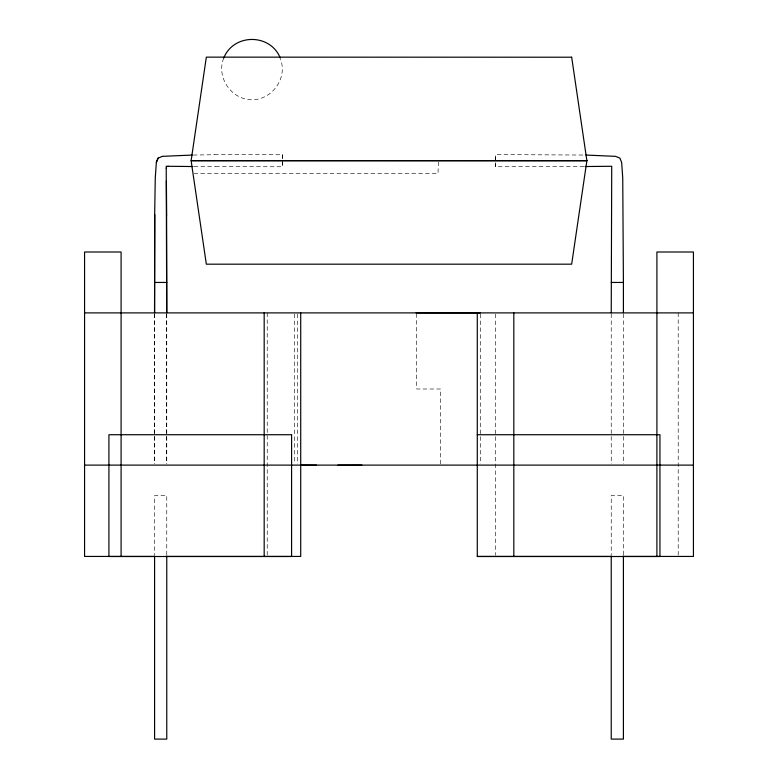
<?xml version="1.0" encoding="UTF-8"?>
<svg xmlns="http://www.w3.org/2000/svg" width="778" height="778" viewBox="0 0 778 778"><rect width="100%" height="100%" fill="white"/><g stroke="black" fill="none" stroke-linecap="round" stroke-linejoin="round"><path stroke-width="0.58" stroke-dasharray="3.89 2.92" d="M583.889 166.541L495.557 166.755L495.557 154.579L584.657 155.046M495.557 166.755L495.557 163.711M495.557 160.667L495.557 154.579M438.432 161.853L437.995 173.611L194.218 173.611M223.694 58.136C216.002 77.323 231.397 99.808 252.004 99.788C272.047 99.798 287.724 78.189 280.527 59.254M193.275 155.046L214.621 154.725M214.553 154.725L282.453 154.579L282.453 166.755L215.448 166.667M194.053 166.541L215.516 166.667M678.212 312.892L678.212 555.229M623.411 313.904L623.411 463.902M623.411 554.928L623.411 495.557L611.236 495.557L611.236 554.928M611.236 313.904L611.236 463.902M495.557 314.108L495.557 555.229M480.337 314.079L480.337 463.912M440.543 463.921L440.543 389L416.697 389L416.697 314.079M297.673 314.079L297.673 463.912M294.629 314.098L294.629 463.902M282.385 154.579L282.443 166.755M267.224 312.892L267.224 555.229M166.735 313.904L166.764 463.902M166.764 554.928L166.764 495.557L154.589 495.557L154.589 554.928M166.716 313.904L166.716 463.902M154.589 313.904L154.579 463.902M154.53 313.904L154.54 463.902"/><path stroke-width="1.17" d="M154.579 312.688L154.734 214.621L154.54 312.688M154.666 214.621L155.269 177.977L156.349 162.485L158.051 158.109L162.485 156.349M156.29 162.485L158.109 158.109M223.694 58.136C233.556 33.23 270.452 33.23 280.313 58.136M162.417 156.349L192.166 155.055M585.075 166.531L611.722 166.278L611.236 312.688M416.113 312.873L480.337 312.902M337.856 465.166L361.887 465.127M571.665 57.212L206.335 57.144L191.116 160.715L206.335 264.18L571.665 264.18L586.884 160.676L571.665 57.144M154.589 282.443L166.764 282.443L166.764 312.688M611.236 282.453L623.411 282.443L623.411 312.688M84.569 312.892L693.431 312.892M477.284 434.727L659.948 434.727L659.948 556.503L477.284 556.503L477.284 312.892M84.569 465.108L693.431 465.108M155.046 556.435L84.569 556.435L84.569 252.004L121.096 252.004L121.096 556.435M165.617 556.435L300.716 556.435L300.716 312.892M477.284 556.435L612.033 556.435M622.565 556.435L693.431 556.435L693.431 252.004L656.904 252.004L656.904 556.435M168.233 166.288L166.21 166.278L166.288 168.233M301.212 465.118L316.568 465.176M192.934 166.531L168.165 166.288M585.844 155.055L615.515 156.349L619.891 158.109L621.661 162.485L622.74 177.977L623.411 282.443M166.22 168.233L166.716 312.688M166.395 181.041L166.657 215.516M166.599 215.516L166.725 282.443M623.411 556.134L623.411 739.1L611.236 739.1L611.236 556.134M513.82 312.892L513.82 556.435M264.18 312.892L264.18 556.435M166.764 556.134L166.764 739.1L154.589 739.1L154.589 556.134M586.884 160.676L191.116 160.676L586.884 160.715M291.585 434.727L108.92 434.727L108.92 556.503L291.585 556.503L291.585 434.727"/></g></svg>
